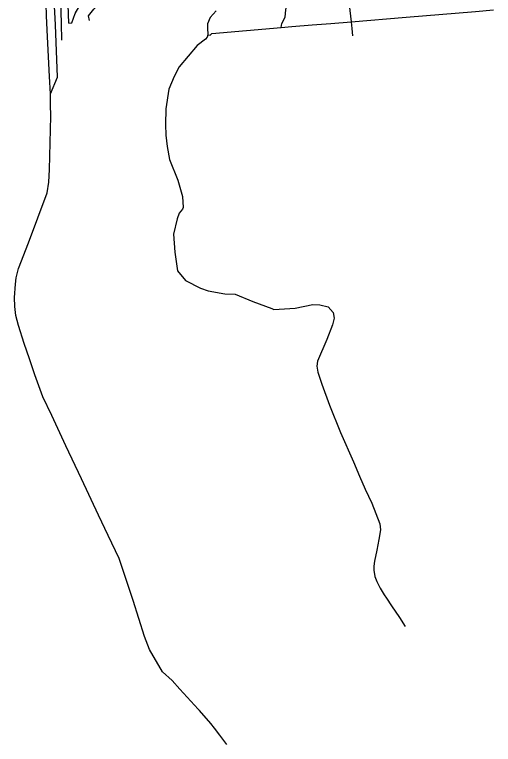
# Model space of a CAD drawing. Header units: metres. Extents: x -240 to 1905, y -961 to 4070.
# Drawn here: x 22 to 650, y -961 to -5 of the extents above; entities that cross this region are included whole.
import ezdxf

# ---------------------------------------------------------------- set-up
doc = ezdxf.new("R2010")
doc.units = ezdxf.units.M
doc.layers.add('TPX_ROADS', color=7, linetype='Continuous')

msp = doc.modelspace()

# ---------------------------------------------------------------- linework, layer by layer
at = {"layer": 'TPX_ROADS'}
for points in [[(120.21, -12.53), (118.9, -6.34), (126.11, 2.39), (133.75, 10.7), (140.96, 19), (144.02, 32.8), (156.84, 47.7), (165.09, 58.62), (180.72, 75.66), (196.33, 95.37), (210.66, 113.69), (221.08, 125.95), (230.65, 140.89), (236.78, 147.5), (237.05, 151.9), (249.4, 164.36)], [(499.73, 167.74), (463.15, 82.9), (458.58, 54.5), (459.24, 23.32), (463.34, -14.01), (464.27, -23.06), (465.39, -32.65)], [(275.34, -31.37), (278.56, -31.69), (280.65, -29.35), (371.76, -21.44), (372.53, -16.32), (377.07, -8.23), (377.63, 1.48), (380.74, 14.95), (407.19, 71.51), (416.85, 92.67), (417.78, 98.59), (412.34, 145.85), (410.47, 154.04), (408.33, 161.14)], [(93.33, -15.78), (92.38, 8.19), (92.86, 15.31), (97.63, 21.02), (103.02, 24.22), (110.07, 25.63), (118.69, 28.27), (126.54, 33.37), (130.29, 36.76), (144.52, 50.65), (152.58, 60.31), (175.79, 85.28), (200.16, 111.71), (220.92, 133.77), (237.05, 151.9)], [(69.31, -108.37), (78.29, -86.79), (75.89, -18.13), (74.26, 15.06), (73.81, 34.63)], [(93.33, -15.78), (97.4, -15.57), (101.83, -3.4), (113.14, 16.8), (121.83, 26.05), (126.54, 33.37)], [(84.35, -38.06), (83.67, -16.51), (82.84, 14.98), (82.57, 25.41)], [(300.36, -961.1), (291.07, -948.84), (284.07, -939.61), (279.48, -933.56), (264.47, -916.65), (262.85, -914.88), (253.12, -904.24), (238.96, -888.75), (228.64, -877.46), (216.29, -865.84), (198.94, -836.57), (192.43, -819.58), (177.47, -772.61), (159.24, -717.44), (145.03, -687.23), (132.16, -660.58), (109.84, -613.18), (89.56, -569.92), (70.82, -530.19), (59.07, -505.7), (48.54, -476.97), (41.6, -455.92), (34.9, -435.84), (27.19, -412.15), (24.04, -399.04), (22.46, -387.35), (22.21, -375.56), (23.5, -358.07), (24.26, -349.76), (27.42, -337.24), (40.65, -303.79), (64.83, -238.39), (67.3, -224.46), (67.94, -207.6), (69.56, -137.62), (69.14, -122.68), (69.31, -108.37), (68.08, -85.63), (65.4, -33.65), (63.95, -6.12), (63.59, 9.2)], [(286.66, 0.32), (278.61, -8.3), (274.95, -16.74), (275.08, -25.4), (275.73, -27.93), (275.34, -31.37), (274.55, -34.43), (272.65, -36.86), (261.66, -45.03), (249.93, -59.05), (238, -73.38), (231.33, -85.74), (224.46, -102.61), (220.44, -128.38), (219.92, -148.62), (220.27, -162.67), (222.1, -177.52), (225.09, -194.69), (236.06, -221.51), (239.59, -234.01), (242.48, -243.3), (243.07, -257.29), (242.52, -259.58), (238.07, -265.01), (235.32, -272.49), (230.31, -292.27), (232.25, -315.87), (235.8, -340.55), (246.45, -352.96), (265.86, -363.01), (275.9, -366.62), (297.92, -370.57), (311.35, -371.22), (334.39, -380.53), (359.26, -389.83), (362.25, -390.96), (389.88, -389.46), (412.96, -384.76), (422.37, -384.91), (433.15, -387.85), (439.71, -395.29), (441.22, -402.64), (438.82, -411.14), (431.44, -430.69), (419.43, -458.75), (418.53, -465.22), (419.53, -473.1), (424.93, -488.9), (434.83, -516.44), (449.59, -552.3), (466.45, -590.68), (474.45, -609.43), (481.79, -626.41), (490.33, -645.16), (500.81, -672.02), (501.9, -679.93), (499.89, -692.78), (497.11, -706.7), (493.9, -721.16), (493.14, -727.6), (493.15, -732.77), (494.31, -740.86), (497.22, -747.45), (501.32, -756.55), (506.65, -764.89), (509.85, -769.56), (516.51, -779.63), (526.87, -794.81), (534.21, -806.48)], [(371.76, -21.44), (385.53, -20.47), (412.1, -18.27), (436.86, -16.22), (463.34, -14.01), (535.62, -8.06), (626.24, -0.6), (649.89, 1.35)]]:
    msp.add_lwpolyline(points, dxfattribs=at)

doc.saveas('drawing.dxf')
